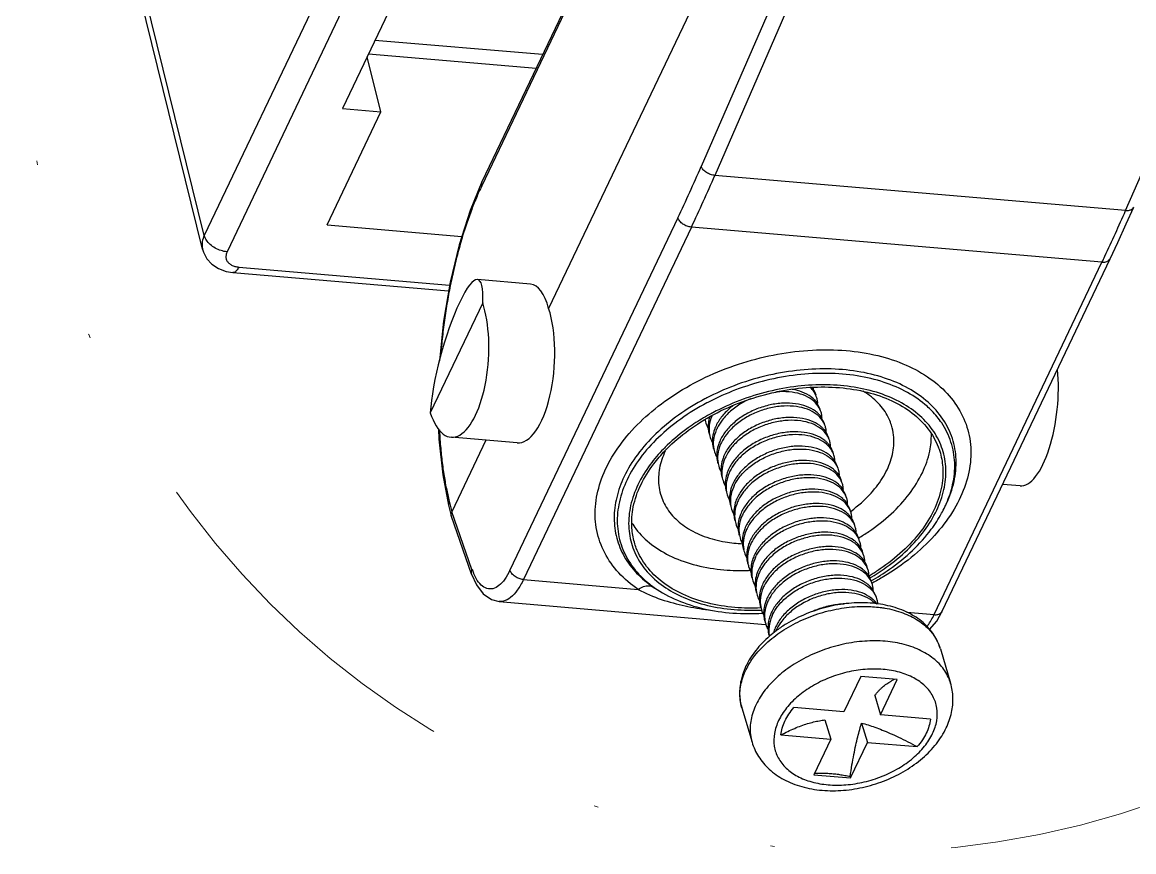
# Model space of a CAD drawing. Header units: millimetres. Extents: x 14276 to 15242, y -9916 to -8542.
# Drawn here: x 14958.77 to 14986.67, y -9462.09 to -9441.27 of the extents above; entities that cross this region are included whole.
import ezdxf

# ---------------------------------------------------------------- set-up
doc = ezdxf.new("R2010")
doc.units = ezdxf.units.MM
doc.linetypes.add('DIVIDE', pattern=[31.75, 12.7, -6.35, 0, -6.35, 0, -6.35])
doc.layers.add('hatch', color=56, linetype='Continuous', lineweight=9)

# ---------------------------------------------------------------- blocks, each defined once
blk = doc.blocks.new('u9')
at = {"color": 7, "linetype": 'Continuous'}
for p, q in [((-220.355, 227.193), (-220.779, 226.304)), ((-220.345, 227.158), (-220.355, 227.193)), ((-219.435, 227.114), (-220.355, 227.193)), ((-219.859, 226.225), (-219.435, 227.114)), ((-220.779, 226.304), (-222.032, 226.41)), ((-220.635, 225.819), (-220.779, 226.304)), ((-217.627, 225.437), (-217.884, 226.301)), ((-219.715, 225.741), (-219.859, 226.225)), ((-218.606, 226.118), (-219.859, 226.225)), ((-222.361, 225.721), (-221.108, 225.614)), ((-221.108, 225.614), (-221.531, 224.725)), ((-220.964, 225.13), (-221.108, 225.614)), ((-220.612, 224.646), (-220.188, 225.536)), ((-220.188, 225.536), (-218.935, 225.429)), ((-222.611, 223.954), (-222.868, 224.818)), ((-221.531, 224.725), (-220.612, 224.646)), ((-222.519, 223.26), (-222.66, 223.011)), ((-218.227, 223.333), (-218.229, 223.342)), ((-211.534, 222.77), (-218.226, 223.341)), ((-222.66, 223.011), (-226.875, 214.165)), ((-222.453, 223.098), (-226.669, 214.252)), ((-221.768, 223.039), (-222.453, 223.098)), ((-218.105, 222.93), (-218.098, 222.93)), ((-215.501, 222.467), (-215.569, 222.509)), ((-215.406, 222.405), (-215.503, 222.468)), ((-212.145, 222.218), (-215.026, 222.464)), ((-220.903, 222.306), (-220.898, 222.309)), ((-216.361, 213.372), (-212.145, 222.218)), ((-216.022, 213.138), (-211.807, 221.984)), ((-210.854, 221.961), (-210.347, 220.516)), ((-210.845, 222.078), (-210.337, 220.631)), ((-211.202, 218.721), (-210.347, 220.516)), ((-210.282, 220.253), (-210.347, 220.516)), ((-210.337, 220.631), (-210.334, 220.619)), ((-210.268, 220.354), (-210.334, 220.619)), ((-222.726, 220.391), (-222.765, 220.308)), ((-210.12, 219.593), (-210.268, 220.354)), ((-224.611, 219.866), (-224.176, 219.828)), ((-211.985, 218.788), (-210.329, 218.647)), ((-211.122, 215.272), (-209.808, 218.03)), ((-223.792, 192.301), (-212.778, 215.414)), ((-204.85, 214.513), (-210.267, 214.975)), ((-212.325, 214.803), (-210.988, 214.689)), ((-205, 214.375), (-210.292, 214.827)), ((-226.669, 214.252), (-216.361, 213.372)), ((-210.117, 202.633), (-204.704, 213.991)), ((-204.09, 213.923), (-201.822, 204.735)), ((-207.216, 213.315), (-210.597, 213.604)), ((-209.547, 202.225), (-204.134, 213.583)), ((-204.134, 213.583), (-201.866, 204.391)), ((-207.216, 213.315), (-208.568, 210.478)), ((-227.261, 212.955), (-235.377, 194.432)), ((-227.261, 212.955), (-216.951, 212.075)), ((-225.003, 193.547), (-216.951, 212.075)), ((-214.324, 205.484), (-211.105, 212.239)), ((-214.318, 205.582), (-211.098, 212.339)), ((-224.659, 193.324), (-216.608, 211.852)), ((-209.166, 207.113), (-207.601, 210.396)), ((-208.568, 210.478), (-208.22, 209.099)), ((-207.601, 210.396), (-208.568, 210.478)), ((-208.256, 209.022), (-212.467, 209.381)), ((-212.627, 209.044), (-208.417, 208.685))]:
    blk.add_line(p, q, dxfattribs=at)
for points in [[(-222.334, 223.475), (-222.337, 223.473), (-222.519, 223.26)], [(-210.845, 222.078), (-210.966, 222.349), (-211.137, 222.576), (-211.34, 222.719), (-211.535, 222.77)], [(-210.017, 218.434), (-210.024, 218.693), (-210.12, 219.593)], [(-211.105, 212.239), (-210.806, 212.953), (-210.528, 213.817), (-210.304, 214.753), (-210.138, 215.736), (-210.036, 216.727)], [(-204.089, 213.922), (-204.115, 214.005), (-204.201, 214.166), (-204.327, 214.305), (-204.489, 214.413), (-204.681, 214.485), (-204.85, 214.513)], [(-226.875, 214.165), (-227.065, 213.76), (-227.279, 213.293), (-227.467, 212.87)]]:
    blk.add_lwpolyline(points, dxfattribs=at)
for centre, radius, start, end in [((-222.272, 226.354), 1.825, 296.3596, 296.9333), ((-219.358, 225.269), 1.806, 331.5856, 334.5061), ((-219.358, 225.161), 1.801, 334.5091, 337.731), ((-221.521, 224.277), 1.137, 196.5363, 208.689), ((-219.324, 223.808), 0.937, 340.1784, 344.3874), ((-218.997, 223.494), 0.692, 10.5498, 12.1009), ((-219, 223.417), 0.717, 2.5207, 16.484), ((-219.455, 223.924), 1.055, 333.7744, 336.5333), ((-220.353, 225.999), 3.115, 306.3341, 306.792), ((-219.379, 223.828), 0.996, 336.529, 340.1844), ((-218.906, 223.129), 0.709, 17.4075, 27.1616), ((-218.914, 223.129), 0.717, 2.603, 16.4847), ((-219.348, 223.564), 1.055, 333.7756, 336.5333), ((-219.273, 223.469), 0.997, 336.5288, 340.1031), ((-218.81, 222.765), 0.721, 16.6931, 30.0632), ((-217.79, 217.178), 5.894, 93.2386, 93.5547), ((-217.858, 217.46), 5.528, 92.5349, 92.7188), ((-218.782, 222.774), 0.692, 10.5499, 16.6648), ((-220.456, 223.234), 0.696, 223.9129, 229.444), ((-219.241, 223.204), 1.055, 333.7744, 336.5333), ((-219.165, 223.108), 0.996, 336.529, 340.1844), ((-218.703, 222.405), 0.721, 16.6931, 30.0632), ((-220.349, 222.874), 0.696, 223.892, 229.4443), ((-219.133, 222.844), 1.055, 333.7744, 336.5333), ((-219.057, 222.748), 0.996, 336.529, 340.1844), ((-218.675, 222.414), 0.692, 10.5499, 16.6648), ((-218.596, 222.045), 0.721, 16.6931, 30.0632), ((-217.076, 220.067), 2.869, 56.7669, 58.3042), ((-218.079, 217.47), 5.404, 120.4338, 121.0558), ((-218.568, 222.054), 0.692, 10.5499, 16.6648), ((-218.56, 221.979), 0.706, 4.451, 16.6059), ((-220.242, 222.514), 0.696, 223.892, 229.4443), ((-219.026, 222.484), 1.055, 333.7744, 336.5333), ((-218.95, 222.388), 0.996, 336.529, 340.1844), ((-218.478, 221.69), 0.709, 16.5718, 29.1235), ((-217.599, 216.59), 5.4, 92.108, 92.4833), ((-218.476, 221.69), 0.707, 8.484, 16.5971), ((-212.361, 221.434), 1.596, 19.2646, 22.9634), ((-220.135, 222.154), 0.696, 223.892, 229.4443), ((-218.919, 222.124), 1.055, 333.7701, 336.5332), ((-218.844, 222.028), 0.997, 336.5288, 340.1528), ((-218.382, 221.325), 0.721, 16.6931, 30.0632), ((-220.028, 221.794), 0.696, 223.8872, 229.4444), ((-218.812, 221.764), 1.055, 333.7744, 336.5333), ((-218.736, 221.668), 0.996, 336.529, 340.1844), ((-218.354, 221.334), 0.692, 10.5499, 16.6648), ((-218.274, 220.965), 0.721, 16.6931, 30.0632), ((-220.042, 221.422), 0.565, 196.7518, 213.0657), ((-218.247, 220.974), 0.692, 10.5499, 16.6648), ((-219.92, 221.434), 0.696, 223.892, 229.4443), ((-218.705, 221.404), 1.055, 333.7744, 336.5333), ((-218.629, 221.308), 0.996, 336.529, 340.1844), ((-218.167, 220.605), 0.721, 16.6931, 30.0632), ((-218.139, 220.614), 0.692, 10.5499, 16.6648), ((-218.125, 220.54), 0.699, 5.5505, 16.6454), ((-219.89, 219.04), 3.142, 151.1944, 154.503), ((-218.166, 217.485), 3.731, 126.051, 126.1922), ((-219.813, 221.074), 0.696, 223.892, 229.4443), ((-218.598, 221.043), 1.055, 333.7744, 336.5333), ((-218.522, 220.948), 0.996, 336.529, 340.1844), ((-218.058, 220.246), 0.719, 16.6626, 30.1434), ((-218.036, 220.253), 0.696, 10.5594, 16.6564), ((-220.167, 219.171), 2.834, 155.9921, 156.3364), ((-220.133, 219.156), 2.872, 154.8516, 155.9904), ((-219.706, 220.714), 0.696, 223.892, 229.4443), ((-218.49, 220.683), 1.055, 333.7744, 336.5333), ((-218.415, 220.588), 0.996, 336.5289, 340.1741), ((-217.953, 219.885), 0.721, 16.6931, 30.0632), ((-218.383, 220.323), 1.055, 333.7744, 336.5333), ((-218.307, 220.228), 0.996, 336.529, 340.1844), ((-217.925, 219.894), 0.692, 10.5499, 16.6648), ((-217.846, 219.525), 0.721, 16.6931, 30.0632), ((-219.599, 220.354), 0.696, 223.892, 229.4443), ((-217.818, 219.534), 0.692, 10.5499, 16.6648), ((-219.492, 219.994), 0.696, 223.892, 229.4443), ((-218.276, 219.963), 1.055, 333.7744, 336.5333), ((-218.2, 219.868), 0.996, 336.529, 340.1844), ((-217.739, 219.165), 0.721, 16.6931, 30.0632), ((-217.711, 219.174), 0.692, 10.5499, 16.6648), ((-219.385, 219.634), 0.696, 223.892, 229.4443), ((-218.169, 219.603), 1.055, 333.7744, 336.5333), ((-218.093, 219.508), 0.996, 336.529, 340.1844), ((-217.632, 218.805), 0.721, 16.6976, 30.0256), ((-219.277, 219.274), 0.696, 223.892, 229.4443), ((-218.062, 219.243), 1.055, 333.7744, 336.5333), ((-217.986, 219.148), 0.996, 336.529, 340.186), ((-217.603, 218.814), 0.691, 10.5473, 16.6647), ((-217.524, 218.445), 0.721, 16.6931, 30.0632), ((-217.496, 218.454), 0.692, 10.5499, 16.6648), ((-219.17, 218.914), 0.696, 223.892, 229.4443), ((-217.955, 218.883), 1.055, 333.7744, 336.5333), ((-217.879, 218.788), 0.996, 336.529, 340.1844), ((-217.417, 218.085), 0.721, 16.6931, 30.0632), ((-217.389, 218.094), 0.692, 10.5499, 16.6648), ((-217.397, 218.092), 0.699, 9.6622, 10.5509), ((-217.378, 218.019), 0.703, 16.1094, 16.6445), ((-219.063, 218.554), 0.696, 223.892, 229.4443), ((-219.59, 223.11), 5.75, 297.9226, 298.2633), ((-217.813, 218.508), 1.018, 336.5445, 337.1761), ((-219.532, 223.003), 5.627, 298.2562, 300.5939), ((-218.956, 218.194), 0.696, 223.892, 229.4443), ((-219.616, 223.189), 6.23, 297.4329, 297.8972), ((-218.859, 217.457), 0.568, 182.3484, 186.4806), ((-218.923, 217.767), 0.596, 213.9766, 219.4306), ((-185.652, 194.732), 45.425, 154.7604, 156.3495), ((-188.071, 195.859), 42.756, 154.5204, 154.7435), ((-179.53, 195.831), 40.794, 154.5333, 156.5356), ((-179.521, 195.754), 40.429, 154.5333, 156.5363)]:
    blk.add_arc(centre, radius, start, end, dxfattribs=at)
for centre, major_axis, ratio, start_param, end_param in [((-224.815, 217.876), (0.209, 1.989), 0.366943, 0.007124, 2.095433), ((-212.121, 216.793), (0.13, 1.996), 0.401492, -0.008162, 2.359172), ((-210.465, 216.651), (0.13, 1.996), 0.401492, 5.500764, 8.642357), ((-210.465, 216.651), (0.54, 1.96), 0.195597, -3.879631, -0.738039), ((-212.121, 216.793), (0.209, 1.989), 0.366943, -3.908754, -3.134495)]:
    blk.add_ellipse(centre, major_axis=major_axis, ratio=ratio, start_param=start_param, end_param=end_param, dxfattribs=at)
for points, start_tangent, end_tangent in [([(-217.884, 226.301), (-218.047, 226.658), (-218.315, 226.976), (-218.68, 227.233), (-219.133, 227.414), (-219.643, 227.506), (-220.182, 227.505), (-220.725, 227.418), (-221.25, 227.249), (-221.737, 227.006), (-222.164, 226.698), (-222.511, 226.336), (-222.759, 225.939)], (-0.285275, 0.958446), (-0.430194, -0.902736)), ([(-218.552, 225.755), (-218.447, 226.079), (-218.443, 226.398), (-218.542, 226.692), (-218.739, 226.948), (-219.023, 227.152), (-219.381, 227.294), (-219.793, 227.367), (-220.241, 227.368), (-220.701, 227.295), (-221.15, 227.154), (-221.565, 226.95), (-221.926, 226.695), (-222.215, 226.4), (-222.415, 226.084)], (0.430194, 0.902736), (-0.430194, -0.902736)), ([(-220.345, 227.158), (-220.393, 226.871), (-220.441, 226.61), (-220.489, 226.376), (-220.538, 226.166), (-220.586, 225.982), (-220.635, 225.819)], (-0.158747, -0.987319), (-0.304021, -0.952665)), ([(-219.452, 227.078), (-219.559, 227.075), (-219.691, 227.075), (-219.823, 227.081), (-219.953, 227.093), (-220.083, 227.11), (-220.213, 227.132), (-220.345, 227.158)], (-0.998628, -0.052364), (-0.976626, 0.214944)), ([(-222.257, 226.071), (-222.159, 226.243), (-222.032, 226.41)], (0.430194, 0.902736), (0.652504, 0.757786)), ([(-220.635, 225.819), (-220.795, 225.865), (-220.967, 225.923), (-221.153, 225.993), (-221.352, 226.077), (-221.564, 226.174), (-221.791, 226.286), (-222.032, 226.41)], (-0.967415, 0.253197), (-0.884581, 0.466387)), ([(-217.985, 225.355), (-217.859, 225.733), (-217.844, 226.102), (-217.884, 226.301)], (0.430194, 0.902736), (-0.284966, 0.958538)), ([(-222.415, 226.084), (-222.52, 225.76), (-222.523, 225.441), (-222.425, 225.147), (-222.228, 224.891), (-221.944, 224.687), (-221.586, 224.545), (-221.173, 224.472), (-220.726, 224.471), (-220.266, 224.544), (-219.817, 224.685), (-219.402, 224.889), (-219.041, 225.144), (-218.752, 225.439), (-218.552, 225.755)], (-0.430194, -0.902736), (0.430194, 0.902736)), ([(-222.361, 225.721), (-222.325, 225.896), (-222.257, 226.071)], (0.114081, 0.993471), (0.430194, 0.902736)), ([(-218.606, 226.118), (-218.784, 226.029), (-218.955, 225.951), (-219.119, 225.886), (-219.277, 225.833), (-219.429, 225.791), (-219.575, 225.761), (-219.715, 225.741)], (-0.887228, -0.461332), (-0.993745, -0.11167)), ([(-218.606, 226.118), (-218.642, 225.943), (-218.71, 225.768)], (-0.114081, -0.993471), (-0.430194, -0.902736)), ([(-222.759, 225.939), (-222.892, 225.554), (-222.927, 225.176), (-222.868, 224.818)], (-0.430194, -0.902736), (0.285275, -0.958446)), ([(-218.71, 225.768), (-218.807, 225.596), (-218.935, 225.429)], (-0.430194, -0.902736), (-0.652504, -0.757786)), ([(-222.868, 224.818), (-222.813, 224.671), (-222.611, 224.364), (-222.312, 224.109), (-221.928, 223.918), (-221.476, 223.798), (-220.976, 223.755), (-220.45, 223.792), (-219.92, 223.905), (-219.411, 224.091), (-218.944, 224.341), (-218.539, 224.644), (-218.215, 224.987), (-217.985, 225.355)], (0.284966, -0.958538), (0.430194, 0.902736)), ([(-217.627, 225.437), (-217.587, 225.238), (-217.602, 224.869), (-217.728, 224.491)], (0.284966, -0.958538), (-0.430194, -0.902736)), ([(-217.692, 224.478), (-217.607, 224.747), (-217.573, 225.101), (-217.627, 225.437)], (0.378768, 0.925492), (-0.285275, 0.958446)), ([(-220.964, 225.13), (-221.012, 225.068), (-221.062, 225.011), (-221.113, 224.959), (-221.163, 224.914), (-221.213, 224.873), (-221.264, 224.835), (-221.319, 224.798), (-221.378, 224.763), (-221.445, 224.727)], (-0.595804, -0.80313), (-0.891514, -0.452993)), ([(-217.769, 224.409), (-217.957, 224.123), (-218.282, 223.78), (-218.686, 223.477), (-219.154, 223.227), (-219.663, 223.041), (-220.193, 222.928), (-220.719, 222.891), (-221.104, 222.917)], (-0.475632, -0.879644), (-0.991734, 0.128312)), ([(-218.487, 223.504), (-218.324, 223.635), (-217.979, 223.994), (-217.733, 224.386)], (0.800812, 0.598915), (0.430194, 0.902736)), ([(-222.611, 223.954), (-222.448, 223.605), (-222.178, 223.298), (-221.81, 223.055), (-221.359, 222.888), (-220.85, 222.807), (-220.312, 222.815), (-219.767, 222.908), (-219.239, 223.081), (-218.751, 223.327), (-218.507, 223.49)], (0.285275, -0.958446), (0.805573, 0.592496)), ([(-221.104, 222.917), (-221.219, 222.934), (-221.671, 223.054), (-222.055, 223.245), (-222.354, 223.5), (-222.518, 223.732)], (-0.991734, 0.128312), (-0.479501, 0.877541)), ([(-218.38, 223.143), (-218.31, 223.396), (-218.317, 223.621)], (0.398029, 0.917373), (-0.18312, 0.983091)), ([(-222.272, 223.403), (-222.3, 223.365), (-222.453, 223.098)], (-0.604519, -0.796591), (-0.430249, -0.90271)), ([(-220.909, 222.705), (-220.869, 222.674), (-220.646, 222.554), (-220.37, 222.485), (-220.058, 222.471), (-219.729, 222.516), (-219.4, 222.616), (-219.093, 222.767), (-218.825, 222.96), (-218.611, 223.186), (-218.465, 223.432)], (0.759303, -0.650738), (0.398029, 0.917373)), ([(-220.89, 222.746), (-220.667, 222.626), (-220.392, 222.557), (-220.08, 222.543), (-219.75, 222.588), (-219.422, 222.688), (-219.115, 222.839), (-218.846, 223.032), (-218.633, 223.258), (-218.508, 223.457)], (0.801554, -0.597923), (0.441725, 0.89715)), ([(-218.335, 223.129), (-218.298, 223.262), (-218.284, 223.449)], (0.340052, 0.940407), (-0.044745, 0.998998)), ([(-218.179, 223.126), (-218.192, 223.209), (-218.205, 223.261)], (-0.095304, 0.995448), (-0.286431, 0.958101)), ([(-222.453, 223.098), (-222.552, 223.091), (-222.627, 223.053), (-222.659, 223.011)], (-0.996379, 0.085018), (-0.437139, -0.899394)), ([(-220.802, 222.345), (-220.762, 222.314), (-220.539, 222.194), (-220.263, 222.125), (-219.951, 222.111), (-219.621, 222.156), (-219.293, 222.256), (-218.986, 222.407), (-218.718, 222.6), (-218.504, 222.826), (-218.358, 223.071)], (0.759303, -0.650738), (0.398029, 0.917373)), ([(-218.401, 223.097), (-218.526, 222.897), (-218.745, 222.667), (-219.015, 222.474), (-219.318, 222.326), (-219.649, 222.226), (-219.981, 222.183), (-220.288, 222.197), (-220.562, 222.266), (-220.782, 222.384)], (-0.441707, -0.89716), (-0.803229, 0.595671)), ([(-220.203, 222.83), (-220.165, 222.832), (-219.836, 222.876), (-219.508, 222.976), (-219.401, 223.021)], (0.999611, 0.02788), (0.909231, 0.416293)), ([(-218.273, 222.783), (-218.213, 222.974), (-218.198, 223.162)], (0.398029, 0.917373), (-0.046179, 0.998933)), ([(-218.228, 222.77), (-218.181, 222.964), (-218.179, 223.126)], (0.338717, 0.940888), (-0.095304, 0.995448)), ([(-215.569, 222.509), (-216.162, 222.797), (-216.845, 222.985), (-217.591, 223.068), (-218.123, 223.063)], (-0.850793, 0.525501), (-0.998403, -0.056492)), ([(-215.019, 219.839), (-214.837, 220.358), (-214.788, 220.874), (-214.875, 221.365), (-215.094, 221.815), (-215.439, 222.208), (-215.897, 222.532), (-216.454, 222.775), (-217.089, 222.928), (-217.781, 222.987), (-218.102, 222.983)], (0.430194, 0.902736), (-0.999021, -0.044228)), ([(-215.026, 222.464), (-215.605, 222.715), (-216.202, 222.877), (-216.789, 222.974), (-216.809, 222.976)], (-0.882336, 0.47062), (-0.992978, 0.118303)), ([(-221.012, 222.699), (-221.022, 222.741), (-221.034, 222.834)], (-0.287656, 0.957734), (-0.041724, 0.999129)), ([(-221.025, 222.834), (-220.958, 222.752)], (0.558785, -0.829312), (0.693023, -0.720915)), ([(-220.938, 222.544), (-221.012, 222.699)], (-0.561754, 0.827304), (-0.287656, 0.957734)), ([(-220.974, 222.819), (-220.89, 222.746)], (0.700201, -0.713946), (0.801554, -0.597923)), ([(-220.694, 221.985), (-220.655, 221.954), (-220.431, 221.834), (-220.156, 221.765), (-219.844, 221.751), (-219.514, 221.796), (-219.186, 221.896), (-218.879, 222.047), (-218.611, 222.24), (-218.397, 222.466), (-218.251, 222.711)], (0.759303, -0.650738), (0.398029, 0.917373)), ([(-220.676, 222.026), (-220.453, 221.906), (-220.177, 221.837), (-219.865, 221.823), (-219.536, 221.868), (-219.208, 221.968), (-218.9, 222.119), (-218.632, 222.312), (-218.419, 222.538), (-218.294, 222.737)], (0.801554, -0.597923), (0.441725, 0.89715)), ([(-218.165, 222.423), (-218.096, 222.676), (-218.102, 222.901)], (0.398029, 0.917373), (-0.18312, 0.983091)), ([(-218.12, 222.41), (-218.074, 222.604), (-218.072, 222.766)], (0.338717, 0.940888), (-0.095304, 0.995448)), ([(-218.098, 222.93), (-217.455, 222.917), (-216.762, 222.803), (-216.147, 222.587), (-215.632, 222.278), (-215.238, 221.887), (-214.979, 221.43), (-214.93, 221.281)], (0.99915, 0.041234), (0.273648, -0.96183)), ([(-218.072, 222.766), (-218.085, 222.848), (-218.098, 222.901)], (-0.095304, 0.995448), (-0.286431, 0.958101)), ([(-212.145, 222.218), (-211.99, 222.485), (-211.82, 222.669), (-211.642, 222.761), (-211.536, 222.769)], (0.43026, 0.902705), (0.997082, -0.076344)), ([(-215.026, 222.464), (-214.536, 222.046), (-214.185, 221.547), (-213.988, 220.988), (-213.953, 220.388), (-214.08, 219.768), (-214.366, 219.149), (-214.8, 218.552), (-215.367, 217.999), (-216.048, 217.507), (-216.819, 217.095), (-217.654, 216.776), (-218.524, 216.561), (-219.398, 216.458), (-220.247, 216.471), (-221.041, 216.598), (-221.753, 216.836), (-222.359, 217.176)], (0.828546, -0.559922), (-0.814542, 0.580105)), ([(-220.99, 222.628), (-220.919, 222.477), (-220.918, 222.474)], (0.287174, -0.957879), (0.558357, -0.829601)), ([(-220.782, 222.384), (-220.938, 222.544)], (-0.803229, 0.595671), (-0.561754, 0.827304)), ([(-220.927, 222.474), (-220.916, 222.385), (-220.905, 222.34)], (0.04123, -0.99915), (0.287174, -0.957879)), ([(-220.918, 222.474), (-220.851, 222.392)], (0.558357, -0.829601), (0.692755, -0.721173)), ([(-218.058, 222.063), (-217.988, 222.316), (-217.995, 222.541)], (0.398029, 0.917373), (-0.18312, 0.983091)), ([(-218.013, 222.05), (-217.967, 222.244), (-217.965, 222.406)], (0.338717, 0.940888), (-0.095304, 0.995448)), ([(-217.965, 222.406), (-217.978, 222.488), (-217.991, 222.54)], (-0.095304, 0.995448), (-0.286431, 0.958101)), ([(-214.748, 219.711), (-214.554, 220.266), (-214.502, 220.814), (-214.595, 221.336), (-214.829, 221.814), (-215.196, 222.232), (-215.504, 222.467)], (0.430194, 0.902736), (-0.83641, 0.548104)), ([(-215.026, 222.464), (-215.161, 222.391), (-215.293, 222.371), (-215.406, 222.405)], (-0.806497, -0.591239), (-0.850576, 0.525852)), ([(-214.673, 219.634), (-214.486, 220.158), (-214.423, 220.678), (-214.488, 221.176), (-214.677, 221.639), (-214.986, 222.053), (-215.406, 222.405)], (0.430194, 0.902736), (-0.828546, 0.559922)), ([(-211.807, 221.984), (-211.675, 222.211), (-211.53, 222.367), (-211.378, 222.446), (-211.228, 222.442), (-211.085, 222.356), (-210.959, 222.193), (-210.891, 222.057)], (0.430325, 0.902674), (0.391397, -0.920222)), ([(-222.359, 217.176), (-222.836, 217.607), (-223.17, 218.114), (-223.348, 218.678), (-223.364, 219.282), (-223.218, 219.903), (-222.914, 220.521), (-222.463, 221.113), (-221.882, 221.661), (-221.189, 222.144), (-220.903, 222.306)], (-0.814542, 0.580105), (0.881518, 0.47215)), ([(-220.873, 222.251), (-221.335, 221.958), (-221.914, 221.484), (-222.383, 220.956), (-222.643, 220.553)], (-0.869209, -0.494446), (-0.481581, -0.876402)), ([(-220.841, 222.176), (-221.255, 221.909), (-221.784, 221.471), (-222.211, 220.987), (-222.519, 220.479)], (-0.863813, -0.503812), (-0.430194, -0.902736)), ([(-220.905, 222.34), (-220.834, 222.189)], (0.287174, -0.957879), (0.553734, -0.832694)), ([(-220.883, 222.268), (-220.812, 222.117), (-220.81, 222.114)], (0.287174, -0.957879), (0.558357, -0.829601)), ([(-220.834, 222.189), (-220.676, 222.026)], (0.553734, -0.832694), (0.801554, -0.597923)), ([(-220.82, 222.114), (-220.809, 222.025), (-220.797, 221.98)], (0.04123, -0.99915), (0.287174, -0.957879)), ([(-220.81, 222.114), (-220.743, 222.032)], (0.558357, -0.829601), (0.692755, -0.721173)), ([(-220.587, 221.625), (-220.548, 221.594), (-220.324, 221.474), (-220.049, 221.404), (-219.737, 221.391), (-219.407, 221.436), (-219.079, 221.536), (-218.772, 221.686), (-218.503, 221.88), (-218.29, 222.106), (-218.144, 222.351)], (0.759303, -0.650738), (0.398029, 0.917373)), ([(-220.569, 221.666), (-220.346, 221.546), (-220.07, 221.477), (-219.758, 221.463), (-219.428, 221.508), (-219.1, 221.608), (-218.793, 221.759), (-218.525, 221.952), (-218.311, 222.178), (-218.187, 222.377)], (0.801554, -0.597923), (0.441725, 0.89715)), ([(-217.951, 221.703), (-217.881, 221.956), (-217.888, 222.181)], (0.398029, 0.917373), (-0.18312, 0.983091)), ([(-212.145, 222.218), (-212.037, 222.194), (-211.935, 222.141), (-211.854, 222.067), (-211.807, 221.984)], (0.996379, -0.085018), (0.313508, -0.949586)), ([(-222.448, 220.473), (-222.121, 221.005), (-221.665, 221.504), (-221.098, 221.952), (-220.867, 222.1)], (0.430194, 0.902736), (0.856661, 0.515879)), ([(-220.797, 221.98), (-220.727, 221.829)], (0.287174, -0.957879), (0.553734, -0.832694)), ([(-220.776, 221.908), (-220.705, 221.757), (-220.703, 221.754)], (0.287174, -0.957879), (0.558357, -0.829601)), ([(-220.48, 221.265), (-220.44, 221.234), (-220.217, 221.113), (-219.941, 221.044), (-219.63, 221.031), (-219.3, 221.076), (-218.972, 221.176), (-218.665, 221.326), (-218.396, 221.52), (-218.183, 221.746), (-218.037, 221.991)], (0.759303, -0.650738), (0.398029, 0.917373)), ([(-220.462, 221.306), (-220.239, 221.185), (-219.963, 221.116), (-219.651, 221.103), (-219.321, 221.148), (-218.993, 221.248), (-218.686, 221.398), (-218.418, 221.592), (-218.204, 221.818), (-218.08, 222.017)], (0.801554, -0.597923), (0.441725, 0.89715)), ([(-217.906, 221.69), (-217.863, 221.86), (-217.857, 222.034)], (0.339233, 0.940702), (-0.07814, 0.996942)), ([(-214.862, 220.791), (-214.969, 220.946), (-215.362, 221.336), (-215.875, 221.644), (-216.489, 221.859), (-217.18, 221.973), (-217.797, 221.987)], (-0.528005, 0.849241), (-0.999323, -0.036779)), ([(-210.845, 222.078), (-210.838, 222.043), (-210.854, 221.961)], (0.33234, -0.94316), (-0.414164, -0.910202)), ([(-220.727, 221.829), (-220.569, 221.666)], (0.553734, -0.832694), (0.801554, -0.597923)), ([(-220.713, 221.754), (-220.702, 221.665), (-220.69, 221.619)], (0.04123, -0.99915), (0.287174, -0.957879)), ([(-220.703, 221.754), (-220.636, 221.672)], (0.558357, -0.829601), (0.692755, -0.721173)), ([(-220.69, 221.619), (-220.619, 221.469)], (0.287174, -0.957879), (0.553734, -0.832694)), ([(-220.373, 220.905), (-220.333, 220.874), (-220.11, 220.753), (-219.834, 220.684), (-219.522, 220.671), (-219.193, 220.716), (-218.865, 220.816), (-218.557, 220.966), (-218.289, 221.16), (-218.076, 221.386), (-217.93, 221.631)], (0.759303, -0.650738), (0.398029, 0.917373)), ([(-217.972, 221.657), (-218.095, 221.46), (-218.305, 221.236), (-218.571, 221.043), (-218.877, 220.891), (-219.21, 220.788), (-219.544, 220.743), (-219.853, 220.756), (-220.134, 220.826), (-220.36, 220.95)], (-0.44179, -0.897118), (-0.795821, 0.605532)), ([(-217.844, 221.343), (-217.777, 221.572), (-217.776, 221.795)], (0.398029, 0.917373), (-0.14728, 0.989095)), ([(-217.799, 221.33), (-217.753, 221.524), (-217.751, 221.686)], (0.338717, 0.940888), (-0.095304, 0.995448)), ([(-217.751, 221.686), (-217.763, 221.768), (-217.777, 221.82)], (-0.095304, 0.995448), (-0.286431, 0.958101)), ([(-220.669, 221.547), (-220.598, 221.397), (-220.596, 221.395)], (0.287174, -0.957879), (0.557684, -0.830053)), ([(-220.619, 221.469), (-220.462, 221.306)], (0.553734, -0.832694), (0.801554, -0.597923)), ([(-220.583, 221.26), (-220.596, 221.309), (-220.606, 221.395)], (-0.286985, 0.957935), (-0.040591, 0.999176)), ([(-220.596, 221.395), (-220.529, 221.312)], (0.557684, -0.830053), (0.692694, -0.721232)), ([(-220.247, 220.586), (-220.024, 220.465), (-219.749, 220.396), (-219.437, 220.383), (-219.107, 220.428), (-218.779, 220.528), (-218.472, 220.678), (-218.203, 220.872), (-217.99, 221.098), (-217.865, 221.297)], (0.801554, -0.597923), (0.441725, 0.89715)), ([(-217.737, 220.983), (-217.667, 221.236), (-217.674, 221.461)], (0.398029, 0.917373), (-0.18312, 0.983091)), ([(-217.692, 220.97), (-217.645, 221.163), (-217.643, 221.326)], (0.338717, 0.940888), (-0.095304, 0.995448)), ([(-217.643, 221.326), (-217.656, 221.408), (-217.669, 221.46)], (-0.095304, 0.995448), (-0.286431, 0.958101)), ([(-215.587, 220.071), (-215.655, 220.257), (-215.89, 220.614), (-216.238, 220.91), (-216.685, 221.133), (-217.211, 221.272), (-217.645, 221.318)], (-0.274002, 0.961729), (-0.999004, 0.04463)), ([(-214.93, 221.281), (-214.867, 220.924), (-214.904, 220.389), (-215.089, 219.845)], (0.273648, -0.96183), (-0.430194, -0.902736)), ([(-220.555, 221.175), (-220.813, 221.011), (-221.378, 220.565), (-221.833, 220.067), (-222.159, 219.536)], (-0.859763, -0.510692), (-0.430194, -0.902736)), ([(-220.562, 221.187), (-220.491, 221.037), (-220.489, 221.034)], (0.287174, -0.957879), (0.558357, -0.829601)), ([(-220.36, 220.95), (-220.516, 221.114)], (-0.795821, 0.605532), (-0.545125, 0.838355)), ([(-220.498, 221.034), (-220.488, 220.945), (-220.476, 220.899)], (0.04123, -0.99915), (0.287174, -0.957879)), ([(-220.489, 221.034), (-220.422, 220.952)], (0.558357, -0.829601), (0.692755, -0.721173)), ([(-220.266, 220.545), (-220.226, 220.514), (-220.003, 220.393), (-219.727, 220.324), (-219.415, 220.311), (-219.086, 220.356), (-218.757, 220.456), (-218.45, 220.606), (-218.182, 220.8), (-217.968, 221.026), (-217.822, 221.271)], (0.759303, -0.650738), (0.398029, 0.917373)), ([(-217.63, 220.623), (-217.56, 220.875), (-217.566, 221.101)], (0.398029, 0.917373), (-0.18312, 0.983091)), ([(-217.536, 220.966), (-217.549, 221.048), (-217.562, 221.1)], (-0.095304, 0.995448), (-0.286431, 0.958101)), ([(-220.476, 220.899), (-220.405, 220.749)], (0.287174, -0.957879), (0.553734, -0.832694)), ([(-220.455, 220.827), (-220.384, 220.677), (-220.382, 220.674)], (0.287174, -0.957879), (0.558357, -0.829601)), ([(-220.405, 220.749), (-220.247, 220.586)], (0.553734, -0.832694), (0.801554, -0.597923)), ([(-220.159, 220.185), (-220.119, 220.153), (-219.896, 220.033), (-219.62, 219.964), (-219.308, 219.951), (-218.978, 219.996), (-218.65, 220.096), (-218.343, 220.246), (-218.075, 220.44), (-217.861, 220.666), (-217.715, 220.911)], (0.759303, -0.650738), (0.398029, 0.917373)), ([(-220.14, 220.225), (-219.917, 220.105), (-219.641, 220.036), (-219.33, 220.023), (-219, 220.068), (-218.672, 220.168), (-218.364, 220.318), (-218.096, 220.512), (-217.883, 220.738), (-217.758, 220.937)], (0.801554, -0.597923), (0.441725, 0.89715)), ([(-217.585, 220.61), (-217.538, 220.803), (-217.536, 220.966)], (0.338717, 0.940888), (-0.095304, 0.995448)), ([(-217.522, 220.263), (-217.453, 220.515), (-217.459, 220.741)], (0.398029, 0.917373), (-0.18312, 0.983091)), ([(-222.519, 220.479), (-222.7, 219.96), (-222.75, 219.444), (-222.663, 218.953), (-222.444, 218.503), (-222.099, 218.11), (-221.64, 217.786), (-221.084, 217.543), (-220.449, 217.39), (-219.756, 217.331), (-219.03, 217.368), (-218.295, 217.501), (-217.576, 217.724), (-216.898, 218.03)], (-0.430194, -0.902736), (0.88358, 0.468281)), ([(-222.597, 218.998), (-222.671, 219.394), (-222.634, 219.929), (-222.448, 220.473)], (-0.29585, 0.955235), (0.430194, 0.902736)), ([(-220.369, 220.497), (-220.628, 220.288), (-221.005, 219.889), (-221.273, 219.46)], (-0.80704, -0.590496), (-0.430194, -0.902736)), ([(-220.391, 220.674), (-220.38, 220.585), (-220.369, 220.539)], (0.04123, -0.99915), (0.287174, -0.957879)), ([(-220.382, 220.674), (-220.315, 220.592)], (0.558357, -0.829601), (0.692755, -0.721173)), ([(-220.369, 220.539), (-220.298, 220.389)], (0.287174, -0.957879), (0.553734, -0.832694)), ([(-220.347, 220.467), (-220.276, 220.317), (-220.275, 220.314)], (0.287174, -0.957879), (0.558357, -0.829601)), ([(-220.051, 219.825), (-220.012, 219.793), (-219.789, 219.673), (-219.513, 219.604), (-219.201, 219.591), (-218.871, 219.636), (-218.543, 219.736), (-218.236, 219.886), (-217.968, 220.08), (-217.754, 220.306), (-217.608, 220.551)], (0.759303, -0.650738), (0.398029, 0.917373)), ([(-220.033, 219.865), (-219.81, 219.745), (-219.534, 219.676), (-219.222, 219.663), (-218.893, 219.708), (-218.565, 219.808), (-218.257, 219.958), (-217.989, 220.152), (-217.776, 220.378), (-217.651, 220.577)], (0.801554, -0.597923), (0.441725, 0.89715)), ([(-217.478, 220.25), (-217.432, 220.436), (-217.429, 220.608)], (0.338884, 0.940828), (-0.097637, 0.995222)), ([(-210.334, 220.619), (-210.33, 220.581), (-210.347, 220.516)], (0.237913, -0.971286), (-0.430194, -0.902736)), ([(-222.765, 220.308), (-222.954, 219.761), (-223.006, 219.206), (-222.912, 218.677), (-222.675, 218.193), (-222.303, 217.769), (-221.809, 217.421), (-221.21, 217.159), (-220.526, 216.994), (-219.78, 216.93), (-218.998, 216.971), (-218.206, 217.113), (-217.432, 217.353), (-216.746, 217.66)], (-0.424934, -0.905224), (0.88755, 0.460711)), ([(-222.764, 220.309), (-222.92, 219.836), (-222.971, 219.288), (-222.878, 218.766), (-222.645, 218.288), (-222.398, 217.985)], (-0.401364, -0.915919), (0.697583, -0.716504)), ([(-220.298, 220.389), (-220.14, 220.225)], (0.553734, -0.832694), (0.801554, -0.597923)), ([(-220.284, 220.314), (-220.273, 220.225), (-220.262, 220.179)], (0.04123, -0.99915), (0.287174, -0.957879)), ([(-220.275, 220.314), (-220.208, 220.231)], (0.558357, -0.829601), (0.692755, -0.721173)), ([(-220.262, 220.179), (-220.191, 220.029)], (0.287174, -0.957879), (0.553734, -0.832694)), ([(-219.944, 219.465), (-219.905, 219.433), (-219.681, 219.313), (-219.406, 219.244), (-219.094, 219.231), (-218.764, 219.276), (-218.436, 219.376), (-218.129, 219.526), (-217.86, 219.72), (-217.647, 219.945), (-217.501, 220.191)], (0.759303, -0.650738), (0.398029, 0.917373)), ([(-219.926, 219.505), (-219.703, 219.385), (-219.427, 219.316), (-219.115, 219.303), (-218.786, 219.348), (-218.457, 219.448), (-218.15, 219.598), (-217.882, 219.792), (-217.668, 220.018), (-217.544, 220.217)], (0.801554, -0.597923), (0.441725, 0.89715)), ([(-217.415, 219.903), (-217.346, 220.148), (-217.352, 220.38)], (0.398029, 0.917373), (-0.183233, 0.98307)), ([(-217.37, 219.89), (-217.324, 220.083), (-217.322, 220.246)], (0.338717, 0.940888), (-0.095304, 0.995448)), ([(-217.322, 220.246), (-217.335, 220.328), (-217.348, 220.38)], (-0.095304, 0.995448), (-0.286431, 0.958101)), ([(-210.282, 220.253), (-210.265, 220.332), (-210.268, 220.354)], (0.445291, 0.895386), (-0.247259, 0.968949)), ([(-210.036, 218.462), (-210.055, 218.766), (-210.095, 219.184), (-210.147, 219.574), (-210.21, 219.931), (-210.282, 220.253)], (-0.051124, 0.998692), (-0.239571, 0.970879)), ([(-220.24, 220.107), (-220.169, 219.957), (-220.168, 219.954)], (0.287174, -0.957879), (0.558357, -0.829601)), ([(-220.191, 220.029), (-220.033, 219.865)], (0.553734, -0.832694), (0.801554, -0.597923)), ([(-220.177, 219.954), (-220.166, 219.865), (-220.154, 219.819)], (0.04123, -0.99915), (0.287174, -0.957879)), ([(-220.168, 219.954), (-220.1, 219.871)], (0.558357, -0.829601), (0.692755, -0.721173)), ([(-217.308, 219.543), (-217.238, 219.795), (-217.245, 220.021)], (0.398029, 0.917373), (-0.18312, 0.983091)), ([(-217.263, 219.53), (-217.217, 219.723), (-217.215, 219.886)], (0.338717, 0.940888), (-0.095304, 0.995448)), ([(-217.215, 219.886), (-217.227, 219.968), (-217.241, 220.02)], (-0.095304, 0.995448), (-0.286431, 0.958101)), ([(-215.702, 218.998), (-215.562, 219.424), (-215.544, 219.854), (-215.587, 220.071)], (0.423871, 0.905722), (-0.274002, 0.961729)), ([(-220.154, 219.819), (-220.084, 219.669)], (0.287174, -0.957879), (0.553734, -0.832694)), ([(-220.133, 219.747), (-220.062, 219.597), (-220.06, 219.594)], (0.287174, -0.957879), (0.558357, -0.829601)), ([(-220.084, 219.669), (-219.926, 219.505)], (0.553734, -0.832694), (0.801554, -0.597923)), ([(-219.837, 219.105), (-219.797, 219.073), (-219.574, 218.953), (-219.299, 218.884), (-218.987, 218.871), (-218.657, 218.916), (-218.329, 219.016), (-218.022, 219.166), (-217.753, 219.36), (-217.54, 219.585), (-217.394, 219.831)], (0.759303, -0.650738), (0.398029, 0.917373)), ([(-217.437, 219.857), (-217.561, 219.657), (-217.775, 219.432), (-218.043, 219.238), (-218.35, 219.088), (-218.678, 218.988), (-219.008, 218.943), (-219.32, 218.956), (-219.596, 219.025), (-219.819, 219.145)], (-0.441725, -0.89715), (-0.801554, 0.597923)), ([(-217.201, 219.183), (-217.131, 219.435), (-217.138, 219.661)], (0.398029, 0.917373), (-0.18312, 0.983091)), ([(-217.108, 219.526), (-217.12, 219.608), (-217.134, 219.66)], (-0.095304, 0.995448), (-0.286431, 0.958101)), ([(-216.792, 217.763), (-216.749, 217.785), (-216.095, 218.188), (-215.532, 218.654), (-215.077, 219.167), (-214.748, 219.711)], (0.887476, 0.460853), (0.430194, 0.902736)), ([(-216.701, 217.683), (-216.039, 218.091), (-215.468, 218.563), (-215.007, 219.083), (-214.673, 219.634)], (0.883787, 0.46789), (0.430194, 0.902736)), ([(-215.089, 219.845), (-215.417, 219.313), (-215.702, 218.98)], (-0.430194, -0.902736), (-0.693954, -0.72002)), ([(-215.659, 218.942), (-215.327, 219.331), (-215.019, 219.839)], (0.697797, 0.716295), (0.430194, 0.902736)), ([(-222.159, 219.536), (-222.344, 218.994), (-222.386, 218.562)], (-0.430194, -0.902736), (0.016128, -0.99987)), ([(-221.273, 219.46), (-221.419, 219.022), (-221.436, 218.592), (-221.385, 218.345)], (-0.430194, -0.902736), (0.296038, -0.955176)), ([(-220.047, 219.459), (-220.059, 219.505), (-220.07, 219.594)], (-0.287174, 0.957879), (-0.04123, 0.99915)), ([(-220.06, 219.594), (-219.993, 219.511)], (0.558357, -0.829601), (0.692755, -0.721173)), ([(-219.976, 219.309), (-220.047, 219.459)], (-0.553734, 0.832694), (-0.287174, 0.957879)), ([(-220.026, 219.387), (-219.955, 219.237), (-219.953, 219.234)], (0.287174, -0.957879), (0.558357, -0.829601)), ([(-219.73, 218.745), (-219.69, 218.713), (-219.467, 218.593), (-219.191, 218.524), (-218.879, 218.511), (-218.55, 218.555), (-218.222, 218.656), (-217.914, 218.806), (-217.646, 219), (-217.433, 219.225), (-217.287, 219.471)], (0.759303, -0.650738), (0.398029, 0.917373)), ([(-219.712, 218.785), (-219.488, 218.665), (-219.213, 218.596), (-218.901, 218.583), (-218.571, 218.627), (-218.243, 218.728), (-217.936, 218.878), (-217.668, 219.072), (-217.454, 219.297), (-217.329, 219.497)], (0.801554, -0.597923), (0.441725, 0.89715)), ([(-217.156, 219.17), (-217.11, 219.363), (-217.108, 219.526)], (0.338717, 0.940888), (-0.095304, 0.995448)), ([(-219.819, 219.145), (-219.976, 219.309)], (-0.801554, 0.597923), (-0.553734, 0.832694)), ([(-219.963, 219.234), (-219.952, 219.145), (-219.94, 219.099)], (0.04123, -0.99915), (0.287174, -0.957879)), ([(-219.953, 219.234), (-219.886, 219.151)], (0.558357, -0.829601), (0.692755, -0.721173)), ([(-219.94, 219.099), (-219.869, 218.949)], (0.287174, -0.957879), (0.553734, -0.832694)), ([(-219.623, 218.385), (-219.583, 218.353), (-219.36, 218.233), (-219.084, 218.164), (-218.772, 218.151), (-218.443, 218.195), (-218.114, 218.295), (-217.807, 218.446), (-217.539, 218.64), (-217.325, 218.865), (-217.179, 219.111)], (0.759303, -0.650738), (0.398029, 0.917373)), ([(-219.605, 218.425), (-219.381, 218.305), (-219.106, 218.236), (-218.794, 218.223), (-218.464, 218.267), (-218.136, 218.367), (-217.829, 218.518), (-217.56, 218.712), (-217.347, 218.937), (-217.222, 219.137)], (0.801554, -0.597923), (0.441725, 0.89715)), ([(-217.094, 218.823), (-217.024, 219.075), (-217.031, 219.3)], (0.398029, 0.917373), (-0.18312, 0.983091)), ([(-217.049, 218.81), (-217.002, 219.005), (-217, 219.165)], (0.338691, 0.940898), (-0.094437, 0.995531)), ([(-217, 219.165), (-217.014, 219.25), (-217.027, 219.3)], (-0.094437, 0.995531), (-0.286453, 0.958094)), ([(-215.702, 218.98), (-215.873, 218.814), (-216.44, 218.366), (-217.096, 217.987), (-217.817, 217.692), (-218.575, 217.491), (-219.34, 217.393), (-220.083, 217.401), (-220.776, 217.515), (-221.391, 217.731), (-221.906, 218.04), (-222.3, 218.431), (-222.558, 218.888), (-222.597, 218.998)], (-0.693954, -0.72002), (-0.29585, 0.955235)), ([(-219.919, 219.027), (-219.848, 218.877), (-219.846, 218.874)], (0.287174, -0.957879), (0.558357, -0.829601)), ([(-219.869, 218.949), (-219.712, 218.785)], (0.553734, -0.832694), (0.801554, -0.597923)), ([(-219.855, 218.874), (-219.845, 218.785), (-219.833, 218.739)], (0.04123, -0.99915), (0.287174, -0.957879)), ([(-219.846, 218.874), (-219.779, 218.791)], (0.558357, -0.829601), (0.692755, -0.721173)), ([(-219.497, 218.065), (-219.274, 217.945), (-218.998, 217.876), (-218.687, 217.863), (-218.357, 217.907), (-218.029, 218.007), (-217.721, 218.158), (-217.453, 218.352), (-217.24, 218.577), (-217.115, 218.777)], (0.801554, -0.597923), (0.441725, 0.89715)), ([(-216.987, 218.463), (-216.917, 218.716), (-216.923, 218.94)], (0.398029, 0.917373), (-0.183097, 0.983095)), ([(-216.942, 218.45), (-216.895, 218.643), (-216.893, 218.806)], (0.338717, 0.940888), (-0.095304, 0.995448)), ([(-216.893, 218.806), (-216.906, 218.888), (-216.919, 218.94)], (-0.095304, 0.995448), (-0.286431, 0.958101)), ([(-216.668, 218.159), (-216.283, 218.409), (-215.754, 218.847), (-215.659, 218.942)], (0.860731, 0.509061), (0.697797, 0.716295)), ([(-219.833, 218.739), (-219.762, 218.589)], (0.287174, -0.957879), (0.553734, -0.832694)), ([(-219.812, 218.667), (-219.741, 218.517), (-219.739, 218.514)], (0.287174, -0.957879), (0.558357, -0.829601)), ([(-219.762, 218.589), (-219.605, 218.425)], (0.553734, -0.832694), (0.801554, -0.597923)), ([(-219.748, 218.514), (-219.737, 218.425), (-219.726, 218.379)], (0.04123, -0.99915), (0.287174, -0.957879)), ([(-219.739, 218.514), (-219.672, 218.431)], (0.558357, -0.829601), (0.692755, -0.721173)), ([(-219.516, 218.025), (-219.476, 217.993), (-219.253, 217.873), (-218.977, 217.804), (-218.665, 217.791), (-218.335, 217.835), (-218.007, 217.935), (-217.7, 218.086), (-217.432, 218.28), (-217.218, 218.505), (-217.072, 218.751)], (0.759303, -0.650738), (0.398029, 0.917373)), ([(-216.875, 218.113), (-216.81, 218.355), (-216.816, 218.58)], (0.387892, 0.921705), (-0.18312, 0.983091)), ([(-216.786, 218.446), (-216.799, 218.528), (-216.812, 218.58)], (-0.095304, 0.995448), (-0.286431, 0.958101)), ([(-221.385, 218.345), (-221.326, 218.189), (-221.091, 217.832), (-220.742, 217.535), (-220.67, 217.49)], (0.296038, -0.955176), (0.859673, -0.510845)), ([(-219.726, 218.379), (-219.655, 218.229)], (0.287174, -0.957879), (0.553734, -0.832694)), ([(-219.704, 218.307), (-219.633, 218.157), (-219.632, 218.154)], (0.287174, -0.957879), (0.558357, -0.829601)), ([(-219.655, 218.229), (-219.497, 218.065)], (0.553734, -0.832694), (0.801554, -0.597923)), ([(-217.846, 217.679), (-217.614, 217.798), (-217.346, 217.992), (-217.133, 218.217), (-217.008, 218.417)], (0.915757, 0.401733), (0.441725, 0.89715)), ([(-217.405, 217.854), (-217.325, 217.92), (-217.111, 218.145), (-216.965, 218.391)], (0.791629, 0.611002), (0.398029, 0.917373)), ([(-216.818, 218.14), (-216.788, 218.283), (-216.786, 218.446)], (0.286237, 0.958159), (-0.095304, 0.995448)), ([(-222.398, 217.985), (-222.278, 217.87), (-221.79, 217.526), (-221.199, 217.268), (-220.524, 217.105), (-219.787, 217.043), (-219.016, 217.082), (-218.234, 217.223), (-217.47, 217.46), (-216.792, 217.763)], (0.697583, -0.716504), (0.887476, 0.460853)), ([(-219.641, 218.154), (-219.63, 218.065), (-219.619, 218.019)], (0.04123, -0.99915), (0.287174, -0.957879)), ([(-219.632, 218.154), (-219.565, 218.071)], (0.558357, -0.829601), (0.692755, -0.721173)), ([(-219.619, 218.019), (-219.548, 217.869)], (0.287174, -0.957879), (0.553734, -0.832694)), ([(-219.597, 217.947), (-219.526, 217.797), (-219.525, 217.794)], (0.287174, -0.957879), (0.558357, -0.829601)), ([(-219.548, 217.869), (-219.39, 217.705)], (0.553734, -0.832694), (0.801554, -0.597923)), ([(-219.534, 217.794), (-219.523, 217.705), (-219.511, 217.659)], (0.04123, -0.99915), (0.287174, -0.957879)), ([(-219.525, 217.794), (-219.458, 217.711)], (0.558357, -0.829601), (0.692755, -0.721173)), ([(-219.511, 217.659), (-219.441, 217.509)], (0.287174, -0.957879), (0.553734, -0.832694)), ([(-219.408, 217.665), (-219.369, 217.633), (-219.146, 217.513), (-218.894, 217.448)], (0.759303, -0.650738), (0.987861, -0.155343)), ([(-219.39, 217.705), (-219.167, 217.585), (-218.891, 217.516), (-218.579, 217.503), (-218.478, 217.511)], (0.801554, -0.597923), (0.994821, 0.101646)), ([(-219.49, 217.587), (-219.419, 217.437), (-219.417, 217.434)], (0.287174, -0.957879), (0.558357, -0.829601)), ([(-219.441, 217.509), (-219.336, 217.388)], (0.553734, -0.832694), (0.743583, -0.668643)), ([(-211.098, 212.339), (-210.964, 212.637), (-210.83, 212.974), (-210.699, 213.345), (-210.575, 213.746), (-210.46, 214.171), (-210.357, 214.613), (-210.266, 215.067), (-210.189, 215.53), (-210.126, 215.999), (-210.077, 216.472), (-210.065, 216.611)], (0.43019, 0.902738), (0.078814, 0.996889)), ([(-205, 214.375), (-204.943, 214.465), (-204.881, 214.51), (-204.85, 214.512)], (0.430194, 0.902736), (0.996273, -0.08625)), ([(-204.704, 213.991), (-204.679, 214.069), (-204.678, 214.144), (-204.702, 214.215), (-204.749, 214.275), (-204.817, 214.324), (-204.902, 214.358), (-205, 214.375)], (0.429975, 0.902841), (-0.996364, 0.085203)), ([(-226.669, 214.252), (-226.768, 214.245), (-226.843, 214.207), (-226.875, 214.165)], (-0.996379, 0.085018), (-0.437139, -0.899394)), ([(-204.704, 213.991), (-204.554, 213.961), (-204.409, 213.897), (-204.282, 213.806), (-204.188, 213.698), (-204.134, 213.583)], (0.996379, -0.085018), (0.256112, -0.966647)), ([(-204.134, 213.583), (-204.084, 213.736), (-204.082, 213.886), (-204.089, 213.922)], (0.437574, 0.899182), (-0.239188, 0.970973)), ([(-216.361, 213.372), (-216.252, 213.348), (-216.15, 213.295), (-216.069, 213.221), (-216.022, 213.138)], (0.996379, -0.085018), (0.313508, -0.949586)), ([(-227.261, 212.955), (-227.36, 212.948), (-227.434, 212.913), (-227.467, 212.87)], (-0.996284, 0.086128), (-0.41119, -0.91155)), ([(-216.951, 212.075), (-216.842, 212.051), (-216.739, 212), (-216.657, 211.931), (-216.608, 211.852)], (0.996473, -0.083908), (0.349212, -0.937044)), ([(-211.098, 212.339), (-211.097, 212.26), (-211.105, 212.239)], (0.256112, -0.966647), (-0.437139, -0.899394))]:
    blk.add_spline(points, degree=3, dxfattribs=dict(at, start_tangent=start_tangent, end_tangent=end_tangent))
at = {"layer": 'hatch', "color": 4, "linetype": 'DIVIDE', "ltscale": 0.7}
blk.add_circle((-220.816, 207.795), 21.253, dxfattribs=at)

msp = doc.modelspace()

# ---------------------------------------------------------------- block references
at = {"rotation": 180}
msp.add_blockref('u9', (14759.208, -9233.039), dxfattribs=at)

doc.saveas('drawing.dxf')
